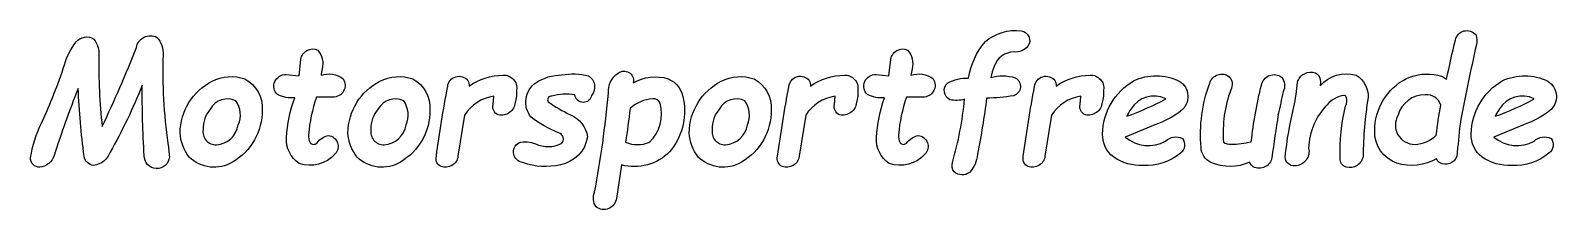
# Model space of a CAD drawing. Header units: millimetres. Extents: x -30 to 169, y -6 to 17.
import ezdxf

# ---------------------------------------------------------------- set-up
doc = ezdxf.new("R2010")
doc.units = ezdxf.units.MM
doc.layers.add('Standard', color=70, linetype='Continuous')

msp = doc.modelspace()

# ---------------------------------------------------------------- linework, layer by layer
at = {"layer": 'Standard'}
for points in [[(-23.88, 9.59, 0.016456), (-27.03, 0.82, -0.311335), (-28.89, -0.71, -0.447557), (-30.11, 0.53, -0.075568), (-28.66, 5.06, 0.027397), (-25.66, 12.7, -0.106398), (-24.14, 15.68, -0.381205), (-21.82, 16.05, -0.194771), (-21.2, 13.93, 0.027482), (-20.75, 4.6, 0.018418), (-16.27, 14.94, -0.510509), (-13.59, 16.28, -0.199127), (-12.77, 14, 0.045639), (-12.14, 2.4, -0.018344), (-11.96, 0.64, -0.985245), (-15.25, 0.79, -0.017087), (-15.5, 10.03, -0.034827), (-19.71, 1.24, -0.281916), (-21.84, -0.48, -0.357859), (-23.09, 0.71, -0.023756)], [(95.41, 11.03, -0.139564), (98.62, 11, -0.665652), (98.39, 8.64, -0.047328), (94.87, 8.34, -0.017021), (93.68, 0.97, -0.16863), (92.63, -1.42, -0.343768), (90.64, -1.33, -0.268151), (90.42, -0.09, 0.043727), (91.99, 8.17, -0.126386), (90.08, 8.12, -0.521377), (89.76, 10.3, -0.134789), (92.51, 10.94, -0.141918), (94.71, 15.72, -0.211543), (99.4, 17.13, -0.56578), (100.27, 15.12, -0.255179), (98.45, 14.37, 0.330547), (95.86, 12.45, 0.022191)], [(155.01, 10.81, -0.013745), (156.17, 15.94, -0.623316), (158.81, 16.64, -0.181046), (158.9, 15.33, 0.010359), (156.76, 4.93, -0.002293), (156.33, 0.7, -0.450222), (154.11, -0.15, -0.158546), (153.69, 0.4, -0.209658), (148.51, -0.19, -0.325312), (145.6, 4.01, -0.281366), (149.78, 10.91, -0.154835), (153.86, 11.35, -0.112881)], [(9.41, 8.46, 0.008474), (7.27, 8.44, 0.064788), (6.24, 3.54, 0.132001), (6.43, 2.48, 0.4525), (7.34, 2.47, -0.188742), (8.83, 3.43, -0.611138), (9.71, 1.02, -0.304647), (5.02, -0.23, -0.266978), (3.35, 3.17, -0.073628), (4.42, 8.36, -0.137644), (2.17, 8.79, -0.697935), (3.31, 11.4), (4.99, 11.25), (5.24, 13.4, -0.507407), (7.43, 14.62, -0.252811), (8, 12.14, -0.004269), (7.87, 11.31, -0.255111), (10.76, 10.85, -0.609869)], [(86.53, 8.46, 0.008474), (84.39, 8.44, 0.064788), (83.36, 3.54, 0.132001), (83.55, 2.48, 0.4525), (84.45, 2.47, -0.188742), (85.95, 3.43, -0.611138), (86.83, 1.02, -0.304647), (82.14, -0.23, -0.266978), (80.47, 3.17, -0.073628), (81.54, 8.36, -0.137644), (79.29, 8.79, -0.697935), (80.43, 11.4), (82.1, 11.25), (82.36, 13.4, -0.507407), (84.55, 14.62, -0.252811), (85.12, 12.14, -0.004269), (84.98, 11.31, -0.255111), (87.88, 10.85, -0.609869)], [(-10.56, 3.78, -0.275108), (-6.38, 10.55, -0.196234), (-2.08, 10.85, -0.291755), (0.17, 6.77, -0.269441), (-3.69, -0.04, -0.343777), (-9.37, 0.61, -0.154125)], [(11.38, 3.78, -0.275108), (15.56, 10.55, -0.196234), (19.86, 10.85, -0.291755), (22.11, 6.77, -0.269441), (18.24, -0.04, -0.343777), (12.57, 0.61, -0.154125)], [(33.24, 7.75, -0.459333), (31.04, 6.14, -0.369404), (30.37, 7.5), (30.47, 8.58, 0.222007), (26.61, 6.09), (25.77, 0.71, -0.471103), (23.56, -0.64, -0.367772), (22.94, 0.71, -0.015042), (24.42, 9.83, -0.683379), (27.06, 10.62, -0.120267), (27.23, 9.9, -0.151771), (31.67, 11.33, -0.475871), (33.43, 9.39, -0.090177)], [(41.06, 8.75, 0.102786), (38.03, 8.59, 0.650136), (37.57, 7.86, 0.043712), (40.47, 6.13, -0.275349), (42.69, 3.27, -0.326323), (39.15, -0.39, -0.149868), (34.26, -0.12, -0.70868), (33.72, 2.49, -0.169371), (35.91, 2.33, 0.218515), (39.29, 2.37, 0.590094), (38.92, 3.8, -0.073632), (35.32, 5.85, -0.433881), (35.95, 10.34, -0.140833), (39.35, 11.37, -0.097413), (42.82, 11.26, -0.44297), (43.24, 8.67, -0.864737)], [(47.16, -0.42), (46.47, -4.79, -0.585949), (43.83, -5.91, -0.266299), (43.63, -3.99, 0.023738), (45.43, 8.98, -0.272814), (46.72, 11.6, -0.683618), (48.7, 10.43), (48.65, 10.32, -0.20889), (53.25, 10.86, -0.273449), (55.25, 8.1, -0.227065), (53.43, 1.3, -0.270953)], [(55.99, 3.78, -0.275108), (60.17, 10.55, -0.196234), (64.47, 10.85, -0.291755), (66.72, 6.77, -0.269441), (62.85, -0.04, -0.343777), (57.18, 0.61, -0.154125)], [(77.85, 7.75, -0.459333), (75.66, 6.14, -0.369404), (74.98, 7.5), (75.08, 8.58, 0.222007), (71.22, 6.09), (70.38, 0.71, -0.471103), (68.17, -0.64, -0.367772), (67.55, 0.71, -0.015042), (69.03, 9.83, -0.683379), (71.68, 10.62, -0.120267), (71.85, 9.9, -0.151771), (76.28, 11.33, -0.475871), (78.04, 9.39, -0.090177)], [(109.97, 7.75, -0.459333), (107.78, 6.14, -0.369404), (107.1, 7.5), (107.2, 8.58, 0.222007), (103.34, 6.09), (102.5, 0.71, -0.471103), (100.29, -0.64, -0.367772), (99.67, 0.71, -0.015042), (101.15, 9.83, -0.683379), (103.8, 10.62, -0.120267), (103.96, 9.9, -0.151771), (108.4, 11.33, -0.475871), (110.16, 9.39, -0.090177)], [(113, 3.23, 0.318006), (118.27, 2.71, -0.302415), (120.47, 3.06, -0.424228), (120.2, 1.13, -0.196941), (115.33, -0.48, -0.166618), (111.44, 0.62, -0.240072), (110.04, 3.62, -0.262812), (114.09, 10.59, -0.229285), (120.05, 10.54, -0.525611), (120.28, 6.66, -0.087613), (116.87, 4.84)], [(132.99, 6.21, 0.009296), (132.17, 0.53, -0.509801), (129.73, -0.66, -0.163725), (129.27, -0.04, -0.222977), (124.18, -0.08, -0.282492), (122.9, 1.87, -0.110343), (124.04, 10.29, -0.527285), (126.59, 11.13, -0.308305), (126.79, 9.43, 0.107254), (125.84, 2.54, 0.13806), (126.81, 2.29, 0.057428), (129.47, 2.62, -0.034525), (130.8, 10.02, -0.552722), (133.44, 11.08, -0.302622), (133.62, 9.16, -0.007816), (132.99, 6.19)], [(138.48, 9.93, -0.297942), (143.19, 11.32, -0.283254), (144.73, 8.39, 0.033234), (144.08, 0.71, -0.444898), (141.88, -0.71, -0.374939), (141.1, 0.46, -0.073516), (141.8, 7.28, 0.176551), (141.89, 8.48, 0.315913), (141.58, 8.67, 0.196506), (139.41, 7.46, 0.190652), (136.96, 1.78, -0.484719), (135.18, -0.53, -0.440748), (133.9, 0.62, -0.035345), (135.05, 7.18, 0.03066), (135.51, 10.39, -0.442803), (137.85, 11.62, -0.334523), (138.48, 10.05)], [(161.18, 3.23, 0.318006), (166.45, 2.71, -0.302415), (168.65, 3.06, -0.424228), (168.38, 1.13, -0.196941), (163.51, -0.48, -0.166618), (159.62, 0.62, -0.240072), (158.22, 3.62, -0.262812), (162.27, 10.59, -0.229285), (168.22, 10.54, -0.525611), (168.46, 6.66, -0.087613), (165.04, 4.84)], [(-7.55, 4.21, 0.468413), (-5.82, 2.2, 0.346155), (-2.95, 4.82, 0.261574), (-3.27, 7.97, 0.39559), (-6.59, 6.92, 0.184865)], [(14.39, 4.21, 0.468413), (16.12, 2.2, 0.346155), (18.99, 4.82, 0.261574), (18.67, 7.97, 0.39559), (15.34, 6.92, 0.184865)], [(48.26, 6.97, -0.007407), (47.67, 2.56, 0.209515), (50.81, 2.57, 0.277811), (52.18, 7.65, 0.320907), (51.23, 8.25, 0.164209)], [(59, 4.21, 0.468413), (60.73, 2.2, 0.346155), (63.6, 4.82, 0.261574), (63.28, 7.97, 0.39559), (59.95, 6.92, 0.184865)], [(113.19, 5.96, 0.040437), (118.29, 8.23, 0.39485), (113.75, 6.92, 0.034484)], [(154.27, 7.41, 0.347504), (152.22, 8.75, 0.346785), (148.65, 6.08, 0.581622), (150.85, 2.27, 0.183131), (153.65, 3.48, -0.019525)], [(161.37, 5.96, 0.040437), (166.47, 8.23, 0.39485), (161.93, 6.92, 0.034484)]]:
    msp.add_lwpolyline(points, format="xyb", close=True, dxfattribs=at)

doc.saveas('drawing.dxf')
